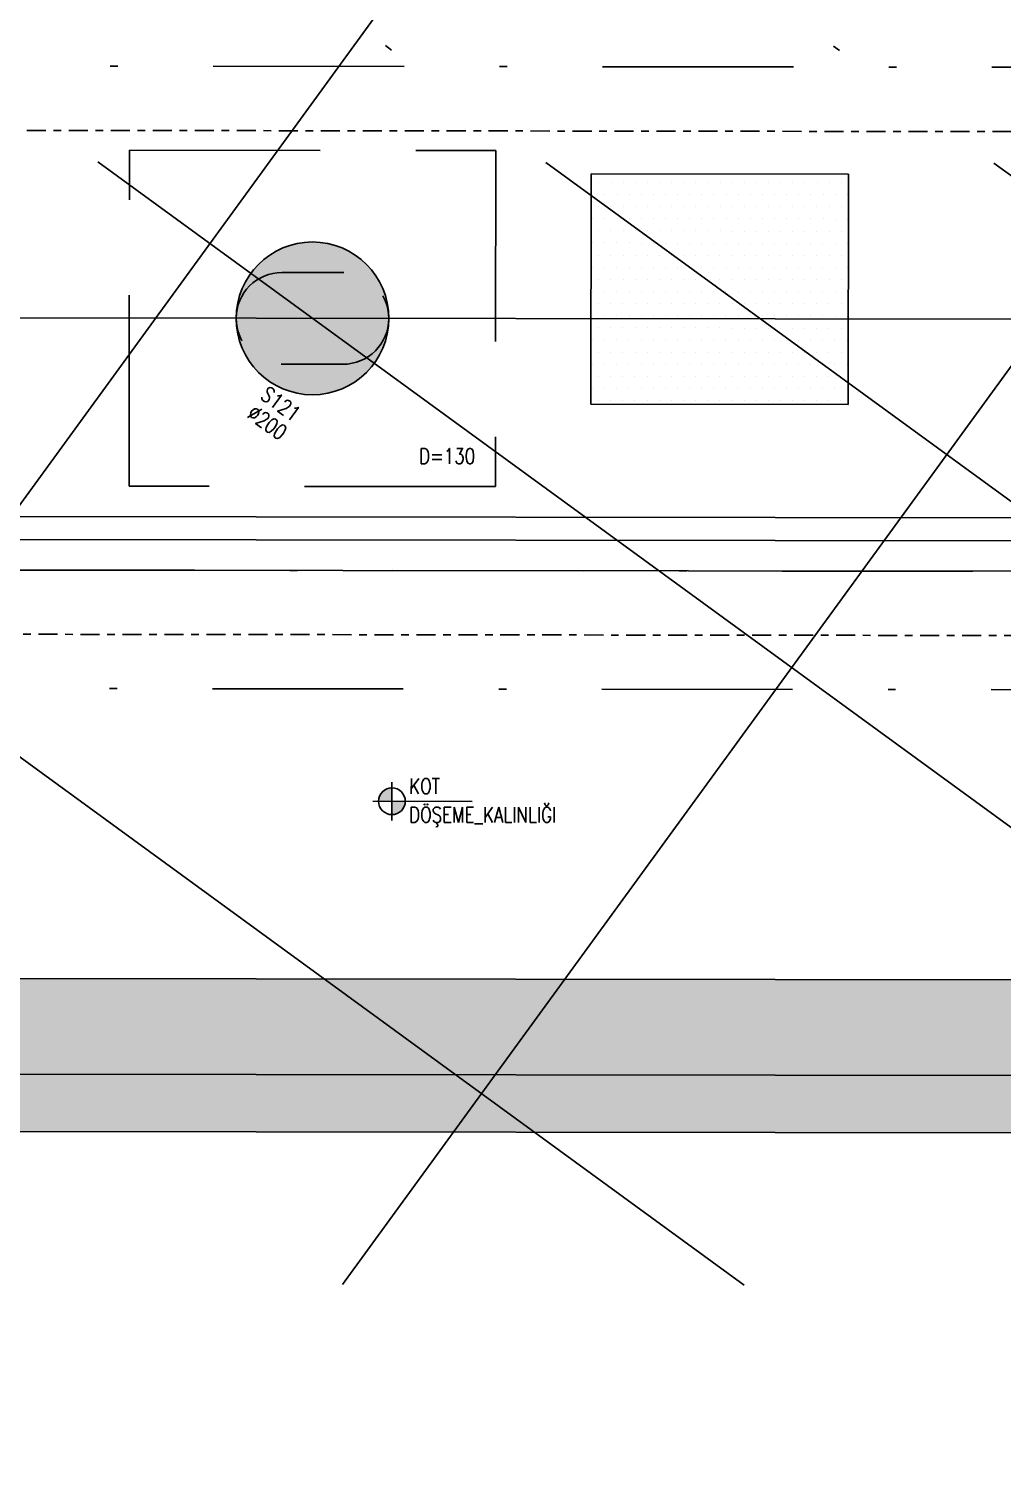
# Model space of a CAD drawing. Header units: millimetres. Extents: x 400382 to 401267, y 4543945 to 4544126.
# Drawn here: x 400745.24 to 400757.99, y 4544003.45 to 4544022.35 of the extents above; entities that cross this region are included whole.
import ezdxf

# ---------------------------------------------------------------- set-up
doc = ezdxf.new("R2010")
doc.units = ezdxf.units.MM
for name, pattern in [('AKS', [3, 2.5, -0.25, 0, -0.25]), ('CENTER', [2, 1.25, -0.25, 0.25, -0.25]), ('DASHDOT2', [0.5, 0.25, -0.125, 0, -0.125]), ('HIDDEN', [0.375, 0.25, -0.125])]:
    doc.linetypes.add(name, pattern=pattern)
for name, color, linetype in [('aks prota', 2, 'AKS'), ('kiriş prota', 6, 'Continuous'), ('kolon prota', 1, 'Continuous'), ('kolon tarama prota', 252, 'Continuous'), ('lkolon prota', 4, 'Continuous'), ('perde prota', 1, 'Continuous'), ('PRT-AL-TUNEL_EKSENI', 14, 'DASHDOT2'), ('skesit prota', 7, 'Continuous'), ('st-s_level (kot)', 6, 'Continuous'), ('st-s_levelmark (kot işareti)', 4, 'Continuous'), ('temel prota', 6, 'Continuous'), ('tkolon prota', 6, 'Continuous')]:
    doc.layers.add(name, color=color, linetype=linetype)
doc.styles.add('OLCU', font='romanstw.shx')
doc.styles.add('tkolon', font='romanstw.shx')

msp = doc.modelspace()

# ---------------------------------------------------------------- hatches: boundary and pattern name
at = {"layer": 'kolon tarama prota'}
h = msp.add_hatch(color=256, dxfattribs=at)
h.dxf.hatch_style = 1
h.paths.add_polyline_path([(400803.72632, 4544009.33707), (400715.93468, 4544073.28909), (400690.79298, 4544038.77523), (400692.00541, 4544037.89203), (400705.8401, 4544027.81608), (400705.82967, 4544017.50939), (400720.00495, 4544017.49169), (400733.14296, 4544007.9252), (400805.78903, 4544007.83448)])
h.paths.add_polyline_path([(400733.45489, 4544009.92483), (400720.72959, 4544019.1908), (400707.52936, 4544019.20728), (400707.54135, 4544028.80376), (400693.46935, 4544039.05249), (400716.49142, 4544070.65657), (400799.97638, 4544009.84175)], flags=16)
h.paths.add_polyline_path([(400750.0006, 4544017.95423), (400750.00216, 4544019.20424), (400747.90215, 4544019.20686), (400747.90058, 4544017.95685), (400746.43136, 4544017.95869), (400746.4411, 4544025.75874), (400750.64986, 4544025.75349), (400750.6483, 4544024.50348), (400752.74831, 4544024.50085), (400752.74935, 4544025.75086), (400762.30539, 4544025.73893), (400762.30436, 4544024.48873), (400764.03966, 4544024.48656), (400764.03148, 4544017.93671), (400761.73966, 4544017.93957), (400761.74122, 4544019.18958), (400759.64121, 4544019.1922), (400759.63964, 4544017.94219)], flags=0)
h.paths.add_polyline_path([(400750.30098, 4544018.25386), (400750.30254, 4544019.50387), (400747.60252, 4544019.50724), (400747.60096, 4544018.25723), (400746.73174, 4544018.25832), (400746.74073, 4544025.45836), (400750.34948, 4544025.45386), (400750.34792, 4544024.20385), (400753.04794, 4544024.20048), (400753.0495, 4544025.45049), (400762.00554, 4544025.4393), (400762.00398, 4544024.1891), (400763.73928, 4544024.18693), (400763.73185, 4544018.23709), (400762.04004, 4544018.2392), (400762.0416, 4544019.48921), (400759.34158, 4544019.49258), (400759.34002, 4544018.24257)], flags=0)
h.paths.add_polyline_path([(400728.48066, 4544057.22162), (400728.23818, 4544057.39825), (400729.41578, 4544059.01483), (400729.65826, 4544058.83819)], flags=0)
h = msp.add_hatch(color=256, dxfattribs=at)
h.dxf.hatch_style = 1
edge = h.paths.add_edge_path()
edge.add_arc((400748.9512, 4544018.55555), 1.00001, -0.071553, 359.928447)
at = {"layer": 'st-s_levelmark (kot işareti)'}
h = msp.add_hatch(color=256, dxfattribs=at)
h.paths.add_polyline_path([(400749.99236, 4544012.40853, 0.41421356), (400749.81714, 4544012.23375), (400749.99214, 4544012.23353)])
h.paths.add_polyline_path([(400750.16714, 4544012.23331), (400749.99214, 4544012.23353), (400749.99193, 4544012.05853, 0.41421356)])

# ---------------------------------------------------------------- linework, layer by layer
at = {"layer": 'aks prota', "ltscale": 10}
for p, q in [((400778.08581, 4544005.86906), (400702.65004, 4544060.82042)), ((400772.21628, 4544005.87639), (400700.61869, 4544058.03182)), ((400766.34675, 4544005.88372), (400698.58733, 4544055.24323)), ((400754.60769, 4544005.89838), (400694.52461, 4544049.66604)), ((400735.88985, 4544003.44982), (400763.38679, 4544041.19689)), ((400749.3451, 4544005.90495), (400771.00895, 4544035.64451)), ((400824.14171, 4544018.46165), (400660.94774, 4544018.66545)), ((400824.12934, 4544008.56158), (400660.93537, 4544008.76538))]:
    msp.add_line(p, q, dxfattribs=at)
at = {"layer": 'kiriş prota'}
msp.add_line((400665.99264, 4544015.35912), (400817.49366, 4544015.16992), dxfattribs=at)
at = {"layer": 'kolon prota', "color": 5, "linetype": 'HIDDEN', "ltscale": 5}
for p, q in [((400749.35195, 4544019.15505), (400748.55195, 4544019.15605)), ((400748.55045, 4544017.95604), (400749.35045, 4544017.95504))]:
    msp.add_line(p, q, dxfattribs=at)
at = {"layer": 'kolon prota', "color": 1}
msp.add_circle((400748.9512, 4544018.55555), 1.00001, dxfattribs=at)
at = {"layer": 'kolon prota', "color": 5, "linetype": 'HIDDEN', "ltscale": 5}
for centre, start, end in [((400748.5512, 4544018.55605), 89.928447, 269.928447), ((400749.3512, 4544018.55505), 269.928447, 89.928447)]:
    msp.add_arc(centre, 0.6, start, end, dxfattribs=at)
at = {"layer": 'kolon tarama prota', "color": 2, "linetype": 'Continuous'}
for p, q in [((400752.62407, 4544020.17803), (400752.62407, 4544020.17803)), ((400752.70364, 4544020.33668), (400752.70364, 4544020.33668)), ((400752.78282, 4544020.17783), (400752.78282, 4544020.17783)), ((400752.8624, 4544020.33648), (400752.8624, 4544020.33648)), ((400752.94157, 4544020.17763), (400752.94157, 4544020.17763)), ((400753.02115, 4544020.33628), (400753.02115, 4544020.33628)), ((400753.10032, 4544020.17743), (400753.10032, 4544020.17743)), ((400753.1799, 4544020.33608), (400753.1799, 4544020.33608)), ((400753.25907, 4544020.17723), (400753.25907, 4544020.17723)), ((400753.33865, 4544020.33589), (400753.33865, 4544020.33589)), ((400753.41783, 4544020.17703), (400753.41783, 4544020.17703)), ((400753.4974, 4544020.33569), (400753.4974, 4544020.33569)), ((400753.57658, 4544020.17684), (400753.57658, 4544020.17684)), ((400753.65615, 4544020.33549), (400753.65615, 4544020.33549)), ((400753.73533, 4544020.17664), (400753.73533, 4544020.17664)), ((400753.8149, 4544020.33529), (400753.8149, 4544020.33529)), ((400753.89408, 4544020.17644), (400753.89408, 4544020.17644)), ((400753.97365, 4544020.33509), (400753.97365, 4544020.33509)), ((400754.05283, 4544020.17624), (400754.05283, 4544020.17624)), ((400754.1324, 4544020.33489), (400754.1324, 4544020.33489)), ((400754.21158, 4544020.17604), (400754.21158, 4544020.17604)), ((400754.29116, 4544020.3347), (400754.29116, 4544020.3347)), ((400754.37033, 4544020.17585), (400754.37033, 4544020.17585)), ((400754.44991, 4544020.3345), (400754.44991, 4544020.3345)), ((400754.52908, 4544020.17565), (400754.52908, 4544020.17565)), ((400754.60866, 4544020.3343), (400754.60866, 4544020.3343)), ((400754.68783, 4544020.17545), (400754.68783, 4544020.17545)), ((400754.76741, 4544020.3341), (400754.76741, 4544020.3341)), ((400754.84659, 4544020.17525), (400754.84659, 4544020.17525)), ((400754.92616, 4544020.3339), (400754.92616, 4544020.3339)), ((400755.00534, 4544020.17505), (400755.00534, 4544020.17505)), ((400755.08491, 4544020.3337), (400755.08491, 4544020.3337)), ((400755.16409, 4544020.17485), (400755.16409, 4544020.17485)), ((400755.24366, 4544020.33351), (400755.24366, 4544020.33351)), ((400755.32284, 4544020.17466), (400755.32284, 4544020.17466)), ((400755.40241, 4544020.33331), (400755.40241, 4544020.33331)), ((400755.48159, 4544020.17446), (400755.48159, 4544020.17446)), ((400755.56116, 4544020.33311), (400755.56116, 4544020.33311)), ((400755.64034, 4544020.17426), (400755.64034, 4544020.17426)), ((400755.71991, 4544020.33291), (400755.71991, 4544020.33291)), ((400755.79909, 4544020.17406), (400755.79909, 4544020.17406)), ((400755.87867, 4544020.33271), (400755.87867, 4544020.33271)), ((400755.95784, 4544020.17386), (400755.95784, 4544020.17386)), ((400752.70325, 4544020.01918), (400752.70325, 4544020.01918)), ((400752.862, 4544020.01898), (400752.862, 4544020.01898)), ((400753.02075, 4544020.01878), (400753.02075, 4544020.01878)), ((400753.1795, 4544020.01858), (400753.1795, 4544020.01858)), ((400753.33825, 4544020.01838), (400753.33825, 4544020.01838)), ((400753.497, 4544020.01818), (400753.497, 4544020.01818)), ((400753.65575, 4544020.01799), (400753.65575, 4544020.01799)), ((400753.81451, 4544020.01779), (400753.81451, 4544020.01779)), ((400753.97326, 4544020.01759), (400753.97326, 4544020.01759)), ((400754.13201, 4544020.01739), (400754.13201, 4544020.01739)), ((400754.29076, 4544020.01719), (400754.29076, 4544020.01719)), ((400754.44951, 4544020.017), (400754.44951, 4544020.017)), ((400754.60826, 4544020.0168), (400754.60826, 4544020.0168)), ((400754.76701, 4544020.0166), (400754.76701, 4544020.0166)), ((400754.92576, 4544020.0164), (400754.92576, 4544020.0164)), ((400755.08451, 4544020.0162), (400755.08451, 4544020.0162)), ((400755.24327, 4544020.016), (400755.24327, 4544020.016)), ((400755.40202, 4544020.01581), (400755.40202, 4544020.01581)), ((400755.56077, 4544020.01561), (400755.56077, 4544020.01561)), ((400755.71952, 4544020.01541), (400755.71952, 4544020.01541)), ((400755.87827, 4544020.01521), (400755.87827, 4544020.01521)), ((400752.62367, 4544019.86052), (400752.62367, 4544019.86052)), ((400752.78243, 4544019.86033), (400752.78243, 4544019.86033)), ((400752.94118, 4544019.86013), (400752.94118, 4544019.86013)), ((400753.09993, 4544019.85993), (400753.09993, 4544019.85993)), ((400753.25868, 4544019.85973), (400753.25868, 4544019.85973)), ((400753.41743, 4544019.85953), (400753.41743, 4544019.85953)), ((400753.57618, 4544019.85933), (400753.57618, 4544019.85933)), ((400753.73493, 4544019.85914), (400753.73493, 4544019.85914)), ((400753.89368, 4544019.85894), (400753.89368, 4544019.85894)), ((400754.05243, 4544019.85874), (400754.05243, 4544019.85874)), ((400754.21118, 4544019.85854), (400754.21118, 4544019.85854)), ((400754.36994, 4544019.85834), (400754.36994, 4544019.85834)), ((400754.52869, 4544019.85814), (400754.52869, 4544019.85814)), ((400754.68744, 4544019.85795), (400754.68744, 4544019.85795)), ((400754.84619, 4544019.85775), (400754.84619, 4544019.85775)), ((400755.00494, 4544019.85755), (400755.00494, 4544019.85755)), ((400755.16369, 4544019.85735), (400755.16369, 4544019.85735)), ((400755.32244, 4544019.85715), (400755.32244, 4544019.85715)), ((400755.48119, 4544019.85696), (400755.48119, 4544019.85696)), ((400755.63994, 4544019.85676), (400755.63994, 4544019.85676)), ((400755.7987, 4544019.85656), (400755.7987, 4544019.85656)), ((400755.95745, 4544019.85636), (400755.95745, 4544019.85636)), ((400752.70285, 4544019.70167), (400752.70285, 4544019.70167)), ((400752.8616, 4544019.70148), (400752.8616, 4544019.70148)), ((400753.02035, 4544019.70128), (400753.02035, 4544019.70128)), ((400753.1791, 4544019.70108), (400753.1791, 4544019.70108)), ((400753.33786, 4544019.70088), (400753.33786, 4544019.70088)), ((400753.49661, 4544019.70068), (400753.49661, 4544019.70068)), ((400753.65536, 4544019.70048), (400753.65536, 4544019.70048)), ((400753.81411, 4544019.70029), (400753.81411, 4544019.70029)), ((400753.97286, 4544019.70009), (400753.97286, 4544019.70009)), ((400754.13161, 4544019.69989), (400754.13161, 4544019.69989)), ((400754.29036, 4544019.69969), (400754.29036, 4544019.69969)), ((400754.44911, 4544019.69949), (400754.44911, 4544019.69949)), ((400754.60786, 4544019.69929), (400754.60786, 4544019.69929)), ((400754.76662, 4544019.6991), (400754.76662, 4544019.6991)), ((400754.92537, 4544019.6989), (400754.92537, 4544019.6989)), ((400755.08412, 4544019.6987), (400755.08412, 4544019.6987)), ((400755.24287, 4544019.6985), (400755.24287, 4544019.6985)), ((400755.40162, 4544019.6983), (400755.40162, 4544019.6983)), ((400755.56037, 4544019.69811), (400755.56037, 4544019.69811)), ((400755.71912, 4544019.69791), (400755.71912, 4544019.69791)), ((400755.87787, 4544019.69771), (400755.87787, 4544019.69771)), ((400752.62328, 4544019.54302), (400752.62328, 4544019.54302)), ((400752.78203, 4544019.54282), (400752.78203, 4544019.54282)), ((400752.94078, 4544019.54263), (400752.94078, 4544019.54263)), ((400753.09953, 4544019.54243), (400753.09953, 4544019.54243)), ((400753.25828, 4544019.54223), (400753.25828, 4544019.54223)), ((400753.41703, 4544019.54203), (400753.41703, 4544019.54203)), ((400753.57578, 4544019.54183), (400753.57578, 4544019.54183)), ((400753.73454, 4544019.54163), (400753.73454, 4544019.54163)), ((400753.89329, 4544019.54144), (400753.89329, 4544019.54144)), ((400754.05204, 4544019.54124), (400754.05204, 4544019.54124)), ((400754.21079, 4544019.54104), (400754.21079, 4544019.54104)), ((400754.36954, 4544019.54084), (400754.36954, 4544019.54084)), ((400754.52829, 4544019.54064), (400754.52829, 4544019.54064)), ((400754.68704, 4544019.54044), (400754.68704, 4544019.54044)), ((400754.84579, 4544019.54025), (400754.84579, 4544019.54025)), ((400755.00454, 4544019.54005), (400755.00454, 4544019.54005)), ((400755.16329, 4544019.53985), (400755.16329, 4544019.53985)), ((400755.32205, 4544019.53965), (400755.32205, 4544019.53965)), ((400755.4808, 4544019.53945), (400755.4808, 4544019.53945)), ((400755.63955, 4544019.53926), (400755.63955, 4544019.53926)), ((400755.7983, 4544019.53906), (400755.7983, 4544019.53906)), ((400755.95705, 4544019.53886), (400755.95705, 4544019.53886)), ((400752.62288, 4544019.22552), (400752.62288, 4544019.22552)), ((400752.70245, 4544019.38417), (400752.70245, 4544019.38417)), ((400752.78163, 4544019.22532), (400752.78163, 4544019.22532)), ((400752.86121, 4544019.38397), (400752.86121, 4544019.38397)), ((400752.94038, 4544019.22512), (400752.94038, 4544019.22512)), ((400753.01996, 4544019.38378), (400753.01996, 4544019.38378)), ((400753.09913, 4544019.22492), (400753.09913, 4544019.22492)), ((400753.17871, 4544019.38358), (400753.17871, 4544019.38358)), ((400753.25789, 4544019.22473), (400753.25789, 4544019.22473)), ((400753.33746, 4544019.38338), (400753.33746, 4544019.38338)), ((400753.41664, 4544019.22453), (400753.41664, 4544019.22453)), ((400753.49621, 4544019.38318), (400753.49621, 4544019.38318)), ((400753.57539, 4544019.22433), (400753.57539, 4544019.22433)), ((400753.65496, 4544019.38298), (400753.65496, 4544019.38298)), ((400753.73414, 4544019.22413), (400753.73414, 4544019.22413)), ((400753.81371, 4544019.38278), (400753.81371, 4544019.38278)), ((400753.89289, 4544019.22393), (400753.89289, 4544019.22393)), ((400753.97246, 4544019.38259), (400753.97246, 4544019.38259)), ((400754.05164, 4544019.22374), (400754.05164, 4544019.22374)), ((400754.13121, 4544019.38239), (400754.13121, 4544019.38239)), ((400754.21039, 4544019.22354), (400754.21039, 4544019.22354)), ((400754.28997, 4544019.38219), (400754.28997, 4544019.38219)), ((400754.36914, 4544019.22334), (400754.36914, 4544019.22334)), ((400754.44872, 4544019.38199), (400754.44872, 4544019.38199)), ((400754.52789, 4544019.22314), (400754.52789, 4544019.22314)), ((400754.60747, 4544019.38179), (400754.60747, 4544019.38179)), ((400754.68665, 4544019.22294), (400754.68665, 4544019.22294)), ((400754.76622, 4544019.38159), (400754.76622, 4544019.38159)), ((400754.8454, 4544019.22274), (400754.8454, 4544019.22274)), ((400754.92497, 4544019.3814), (400754.92497, 4544019.3814)), ((400755.00415, 4544019.22255), (400755.00415, 4544019.22255)), ((400755.08372, 4544019.3812), (400755.08372, 4544019.3812)), ((400755.1629, 4544019.22235), (400755.1629, 4544019.22235)), ((400755.24247, 4544019.381), (400755.24247, 4544019.381)), ((400755.32165, 4544019.22215), (400755.32165, 4544019.22215)), ((400755.40122, 4544019.3808), (400755.40122, 4544019.3808)), ((400755.4804, 4544019.22195), (400755.4804, 4544019.22195)), ((400755.55997, 4544019.3806), (400755.55997, 4544019.3806)), ((400755.63915, 4544019.22175), (400755.63915, 4544019.22175)), ((400755.71873, 4544019.3804), (400755.71873, 4544019.3804)), ((400755.7979, 4544019.22155), (400755.7979, 4544019.22155)), ((400755.87748, 4544019.38021), (400755.87748, 4544019.38021)), ((400755.95665, 4544019.22136), (400755.95665, 4544019.22136)), ((400752.70206, 4544019.06667), (400752.70206, 4544019.06667)), ((400752.86081, 4544019.06647), (400752.86081, 4544019.06647)), ((400753.01956, 4544019.06627), (400753.01956, 4544019.06627)), ((400753.17831, 4544019.06607), (400753.17831, 4544019.06607)), ((400753.33706, 4544019.06588), (400753.33706, 4544019.06588)), ((400753.49581, 4544019.06568), (400753.49581, 4544019.06568)), ((400753.65456, 4544019.06548), (400753.65456, 4544019.06548)), ((400753.81332, 4544019.06528), (400753.81332, 4544019.06528)), ((400753.97207, 4544019.06508), (400753.97207, 4544019.06508)), ((400754.13082, 4544019.06489), (400754.13082, 4544019.06489)), ((400754.28957, 4544019.06469), (400754.28957, 4544019.06469)), ((400754.44832, 4544019.06449), (400754.44832, 4544019.06449)), ((400754.60707, 4544019.06429), (400754.60707, 4544019.06429)), ((400754.76582, 4544019.06409), (400754.76582, 4544019.06409)), ((400754.92457, 4544019.06389), (400754.92457, 4544019.06389)), ((400755.08332, 4544019.0637), (400755.08332, 4544019.0637)), ((400755.24208, 4544019.0635), (400755.24208, 4544019.0635)), ((400755.40083, 4544019.0633), (400755.40083, 4544019.0633)), ((400755.55958, 4544019.0631), (400755.55958, 4544019.0631)), ((400755.71833, 4544019.0629), (400755.71833, 4544019.0629)), ((400755.87708, 4544019.0627), (400755.87708, 4544019.0627)), ((400752.62248, 4544018.90802), (400752.62248, 4544018.90802)), ((400752.78124, 4544018.90782), (400752.78124, 4544018.90782)), ((400752.93999, 4544018.90762), (400752.93999, 4544018.90762)), ((400753.09874, 4544018.90742), (400753.09874, 4544018.90742)), ((400753.25749, 4544018.90722), (400753.25749, 4544018.90722)), ((400753.41624, 4544018.90703), (400753.41624, 4544018.90703)), ((400753.57499, 4544018.90683), (400753.57499, 4544018.90683)), ((400753.73374, 4544018.90663), (400753.73374, 4544018.90663)), ((400753.89249, 4544018.90643), (400753.89249, 4544018.90643)), ((400754.05124, 4544018.90623), (400754.05124, 4544018.90623)), ((400754.21, 4544018.90604), (400754.21, 4544018.90604)), ((400754.36875, 4544018.90584), (400754.36875, 4544018.90584)), ((400754.5275, 4544018.90564), (400754.5275, 4544018.90564)), ((400754.68625, 4544018.90544), (400754.68625, 4544018.90544)), ((400754.845, 4544018.90524), (400754.845, 4544018.90524)), ((400755.00375, 4544018.90504), (400755.00375, 4544018.90504)), ((400755.1625, 4544018.90485), (400755.1625, 4544018.90485)), ((400755.32125, 4544018.90465), (400755.32125, 4544018.90465)), ((400755.48, 4544018.90445), (400755.48, 4544018.90445)), ((400755.63875, 4544018.90425), (400755.63875, 4544018.90425)), ((400755.79751, 4544018.90405), (400755.79751, 4544018.90405)), ((400755.95626, 4544018.90385), (400755.95626, 4544018.90385)), ((400752.70166, 4544018.74917), (400752.70166, 4544018.74917)), ((400752.86041, 4544018.74897), (400752.86041, 4544018.74897)), ((400753.01916, 4544018.74877), (400753.01916, 4544018.74877)), ((400753.17792, 4544018.74857), (400753.17792, 4544018.74857)), ((400753.33667, 4544018.74837), (400753.33667, 4544018.74837)), ((400753.49542, 4544018.74818), (400753.49542, 4544018.74818)), ((400753.65417, 4544018.74798), (400753.65417, 4544018.74798)), ((400753.81292, 4544018.74778), (400753.81292, 4544018.74778)), ((400753.97167, 4544018.74758), (400753.97167, 4544018.74758)), ((400754.13042, 4544018.74738), (400754.13042, 4544018.74738)), ((400754.28917, 4544018.74718), (400754.28917, 4544018.74718)), ((400754.44792, 4544018.74699), (400754.44792, 4544018.74699)), ((400754.60667, 4544018.74679), (400754.60667, 4544018.74679)), ((400754.76543, 4544018.74659), (400754.76543, 4544018.74659)), ((400754.92418, 4544018.74639), (400754.92418, 4544018.74639)), ((400755.08293, 4544018.74619), (400755.08293, 4544018.74619)), ((400755.24168, 4544018.746), (400755.24168, 4544018.746)), ((400755.40043, 4544018.7458), (400755.40043, 4544018.7458)), ((400755.55918, 4544018.7456), (400755.55918, 4544018.7456)), ((400755.71793, 4544018.7454), (400755.71793, 4544018.7454)), ((400755.87668, 4544018.7452), (400755.87668, 4544018.7452)), ((400752.62209, 4544018.59052), (400752.62209, 4544018.59052)), ((400752.78084, 4544018.59032), (400752.78084, 4544018.59032)), ((400752.93959, 4544018.59012), (400752.93959, 4544018.59012)), ((400753.09834, 4544018.58992), (400753.09834, 4544018.58992)), ((400753.25709, 4544018.58972), (400753.25709, 4544018.58972)), ((400753.41584, 4544018.58952), (400753.41584, 4544018.58952)), ((400753.57459, 4544018.58933), (400753.57459, 4544018.58933)), ((400753.73335, 4544018.58913), (400753.73335, 4544018.58913)), ((400753.8921, 4544018.58893), (400753.8921, 4544018.58893)), ((400754.05085, 4544018.58873), (400754.05085, 4544018.58873)), ((400754.2096, 4544018.58853), (400754.2096, 4544018.58853)), ((400754.36835, 4544018.58833), (400754.36835, 4544018.58833)), ((400754.5271, 4544018.58814), (400754.5271, 4544018.58814)), ((400754.68585, 4544018.58794), (400754.68585, 4544018.58794)), ((400754.8446, 4544018.58774), (400754.8446, 4544018.58774)), ((400755.00335, 4544018.58754), (400755.00335, 4544018.58754)), ((400755.16211, 4544018.58734), (400755.16211, 4544018.58734)), ((400755.32086, 4544018.58715), (400755.32086, 4544018.58715)), ((400755.47961, 4544018.58695), (400755.47961, 4544018.58695)), ((400755.63836, 4544018.58675), (400755.63836, 4544018.58675)), ((400755.79711, 4544018.58655), (400755.79711, 4544018.58655)), ((400755.95586, 4544018.58635), (400755.95586, 4544018.58635)), ((400752.62169, 4544018.27301), (400752.62169, 4544018.27301)), ((400752.70127, 4544018.43167), (400752.70127, 4544018.43167)), ((400752.78044, 4544018.27282), (400752.78044, 4544018.27282)), ((400752.86002, 4544018.43147), (400752.86002, 4544018.43147)), ((400752.93919, 4544018.27262), (400752.93919, 4544018.27262)), ((400753.01877, 4544018.43127), (400753.01877, 4544018.43127)), ((400753.09794, 4544018.27242), (400753.09794, 4544018.27242)), ((400753.17752, 4544018.43107), (400753.17752, 4544018.43107)), ((400753.2567, 4544018.27222), (400753.2567, 4544018.27222)), ((400753.33627, 4544018.43087), (400753.33627, 4544018.43087)), ((400753.41545, 4544018.27202), (400753.41545, 4544018.27202)), ((400753.49502, 4544018.43067), (400753.49502, 4544018.43067)), ((400753.5742, 4544018.27182), (400753.5742, 4544018.27182)), ((400753.65377, 4544018.43048), (400753.65377, 4544018.43048)), ((400753.73295, 4544018.27163), (400753.73295, 4544018.27163)), ((400753.81252, 4544018.43028), (400753.81252, 4544018.43028)), ((400753.8917, 4544018.27143), (400753.8917, 4544018.27143)), ((400753.97127, 4544018.43008), (400753.97127, 4544018.43008)), ((400754.05045, 4544018.27123), (400754.05045, 4544018.27123)), ((400754.13003, 4544018.42988), (400754.13003, 4544018.42988)), ((400754.2092, 4544018.27103), (400754.2092, 4544018.27103)), ((400754.28878, 4544018.42968), (400754.28878, 4544018.42968)), ((400754.36795, 4544018.27083), (400754.36795, 4544018.27083)), ((400754.44753, 4544018.42948), (400754.44753, 4544018.42948)), ((400754.5267, 4544018.27063), (400754.5267, 4544018.27063)), ((400754.60628, 4544018.42929), (400754.60628, 4544018.42929)), ((400754.68546, 4544018.27044), (400754.68546, 4544018.27044)), ((400754.76503, 4544018.42909), (400754.76503, 4544018.42909)), ((400754.84421, 4544018.27024), (400754.84421, 4544018.27024)), ((400754.92378, 4544018.42889), (400754.92378, 4544018.42889)), ((400755.00296, 4544018.27004), (400755.00296, 4544018.27004)), ((400755.08253, 4544018.42869), (400755.08253, 4544018.42869)), ((400755.16171, 4544018.26984), (400755.16171, 4544018.26984)), ((400755.24128, 4544018.42849), (400755.24128, 4544018.42849)), ((400755.32046, 4544018.26964), (400755.32046, 4544018.26964)), ((400755.40003, 4544018.42829), (400755.40003, 4544018.42829)), ((400755.47921, 4544018.26944), (400755.47921, 4544018.26944)), ((400755.55878, 4544018.4281), (400755.55878, 4544018.4281)), ((400755.63796, 4544018.26925), (400755.63796, 4544018.26925)), ((400755.71754, 4544018.4279), (400755.71754, 4544018.4279)), ((400755.79671, 4544018.26905), (400755.79671, 4544018.26905)), ((400755.87629, 4544018.4277), (400755.87629, 4544018.4277)), ((400755.95546, 4544018.26885), (400755.95546, 4544018.26885)), ((400752.70087, 4544018.11416), (400752.70087, 4544018.11416)), ((400752.85962, 4544018.11396), (400752.85962, 4544018.11396)), ((400753.01837, 4544018.11377), (400753.01837, 4544018.11377)), ((400753.17712, 4544018.11357), (400753.17712, 4544018.11357)), ((400753.33587, 4544018.11337), (400753.33587, 4544018.11337)), ((400753.49462, 4544018.11317), (400753.49462, 4544018.11317)), ((400753.65338, 4544018.11297), (400753.65338, 4544018.11297)), ((400753.81213, 4544018.11278), (400753.81213, 4544018.11278)), ((400753.97088, 4544018.11258), (400753.97088, 4544018.11258)), ((400754.12963, 4544018.11238), (400754.12963, 4544018.11238)), ((400754.28838, 4544018.11218), (400754.28838, 4544018.11218)), ((400754.44713, 4544018.11198), (400754.44713, 4544018.11198)), ((400754.60588, 4544018.11178), (400754.60588, 4544018.11178)), ((400754.76463, 4544018.11159), (400754.76463, 4544018.11159)), ((400754.92338, 4544018.11139), (400754.92338, 4544018.11139)), ((400755.08213, 4544018.11119), (400755.08213, 4544018.11119)), ((400755.24089, 4544018.11099), (400755.24089, 4544018.11099)), ((400755.39964, 4544018.11079), (400755.39964, 4544018.11079)), ((400755.55839, 4544018.11059), (400755.55839, 4544018.11059)), ((400755.71714, 4544018.1104), (400755.71714, 4544018.1104)), ((400755.87589, 4544018.1102), (400755.87589, 4544018.1102)), ((400752.6213, 4544017.95551), (400752.6213, 4544017.95551)), ((400752.78005, 4544017.95531), (400752.78005, 4544017.95531)), ((400752.9388, 4544017.95511), (400752.9388, 4544017.95511)), ((400753.09755, 4544017.95492), (400753.09755, 4544017.95492)), ((400753.2563, 4544017.95472), (400753.2563, 4544017.95472)), ((400753.41505, 4544017.95452), (400753.41505, 4544017.95452)), ((400753.5738, 4544017.95432), (400753.5738, 4544017.95432)), ((400753.73255, 4544017.95412), (400753.73255, 4544017.95412)), ((400753.8913, 4544017.95393), (400753.8913, 4544017.95393)), ((400754.05005, 4544017.95373), (400754.05005, 4544017.95373)), ((400754.20881, 4544017.95353), (400754.20881, 4544017.95353)), ((400754.36756, 4544017.95333), (400754.36756, 4544017.95333)), ((400754.52631, 4544017.95313), (400754.52631, 4544017.95313)), ((400754.68506, 4544017.95293), (400754.68506, 4544017.95293)), ((400754.84381, 4544017.95274), (400754.84381, 4544017.95274)), ((400755.00256, 4544017.95254), (400755.00256, 4544017.95254)), ((400755.16131, 4544017.95234), (400755.16131, 4544017.95234)), ((400755.32006, 4544017.95214), (400755.32006, 4544017.95214)), ((400755.47881, 4544017.95194), (400755.47881, 4544017.95194)), ((400755.63757, 4544017.95174), (400755.63757, 4544017.95174)), ((400755.79632, 4544017.95155), (400755.79632, 4544017.95155)), ((400755.95507, 4544017.95135), (400755.95507, 4544017.95135)), ((400752.70047, 4544017.79666), (400752.70047, 4544017.79666)), ((400752.85922, 4544017.79646), (400752.85922, 4544017.79646)), ((400753.01797, 4544017.79626), (400753.01797, 4544017.79626)), ((400753.17673, 4544017.79607), (400753.17673, 4544017.79607)), ((400753.33548, 4544017.79587), (400753.33548, 4544017.79587)), ((400753.49423, 4544017.79567), (400753.49423, 4544017.79567)), ((400753.65298, 4544017.79547), (400753.65298, 4544017.79547)), ((400753.81173, 4544017.79527), (400753.81173, 4544017.79527)), ((400753.97048, 4544017.79507), (400753.97048, 4544017.79507)), ((400754.12923, 4544017.79488), (400754.12923, 4544017.79488)), ((400754.28798, 4544017.79468), (400754.28798, 4544017.79468)), ((400754.44673, 4544017.79448), (400754.44673, 4544017.79448)), ((400754.60549, 4544017.79428), (400754.60549, 4544017.79428)), ((400754.76424, 4544017.79408), (400754.76424, 4544017.79408)), ((400754.92299, 4544017.79389), (400754.92299, 4544017.79389)), ((400755.08174, 4544017.79369), (400755.08174, 4544017.79369)), ((400755.24049, 4544017.79349), (400755.24049, 4544017.79349)), ((400755.39924, 4544017.79329), (400755.39924, 4544017.79329)), ((400755.55799, 4544017.79309), (400755.55799, 4544017.79309)), ((400755.71674, 4544017.79289), (400755.71674, 4544017.79289)), ((400755.87549, 4544017.7927), (400755.87549, 4544017.7927)), ((400752.6209, 4544017.63801), (400752.6209, 4544017.63801)), ((400752.77965, 4544017.63781), (400752.77965, 4544017.63781)), ((400752.9384, 4544017.63761), (400752.9384, 4544017.63761)), ((400753.09715, 4544017.63741), (400753.09715, 4544017.63741)), ((400753.2559, 4544017.63722), (400753.2559, 4544017.63722)), ((400753.41465, 4544017.63702), (400753.41465, 4544017.63702)), ((400753.57341, 4544017.63682), (400753.57341, 4544017.63682)), ((400753.73216, 4544017.63662), (400753.73216, 4544017.63662)), ((400753.89091, 4544017.63642), (400753.89091, 4544017.63642)), ((400754.04966, 4544017.63622), (400754.04966, 4544017.63622)), ((400754.20841, 4544017.63603), (400754.20841, 4544017.63603)), ((400754.36716, 4544017.63583), (400754.36716, 4544017.63583)), ((400754.52591, 4544017.63563), (400754.52591, 4544017.63563)), ((400754.68466, 4544017.63543), (400754.68466, 4544017.63543)), ((400754.84341, 4544017.63523), (400754.84341, 4544017.63523)), ((400755.00216, 4544017.63504), (400755.00216, 4544017.63504)), ((400755.16092, 4544017.63484), (400755.16092, 4544017.63484)), ((400755.31967, 4544017.63464), (400755.31967, 4544017.63464)), ((400755.47842, 4544017.63444), (400755.47842, 4544017.63444)), ((400755.63717, 4544017.63424), (400755.63717, 4544017.63424)), ((400755.79592, 4544017.63404), (400755.79592, 4544017.63404)), ((400755.95467, 4544017.63385), (400755.95467, 4544017.63385)), ((400752.70008, 4544017.47916), (400752.70008, 4544017.47916)), ((400752.85883, 4544017.47896), (400752.85883, 4544017.47896)), ((400753.01758, 4544017.47876), (400753.01758, 4544017.47876)), ((400753.17633, 4544017.47856), (400753.17633, 4544017.47856)), ((400753.33508, 4544017.47837), (400753.33508, 4544017.47837)), ((400753.49383, 4544017.47817), (400753.49383, 4544017.47817)), ((400753.65258, 4544017.47797), (400753.65258, 4544017.47797)), ((400753.81133, 4544017.47777), (400753.81133, 4544017.47777)), ((400753.97008, 4544017.47757), (400753.97008, 4544017.47757)), ((400754.12884, 4544017.47737), (400754.12884, 4544017.47737)), ((400754.28759, 4544017.47718), (400754.28759, 4544017.47718)), ((400754.44634, 4544017.47698), (400754.44634, 4544017.47698)), ((400754.60509, 4544017.47678), (400754.60509, 4544017.47678)), ((400754.76384, 4544017.47658), (400754.76384, 4544017.47658)), ((400754.92259, 4544017.47638), (400754.92259, 4544017.47638)), ((400755.08134, 4544017.47619), (400755.08134, 4544017.47619)), ((400755.24009, 4544017.47599), (400755.24009, 4544017.47599)), ((400755.39884, 4544017.47579), (400755.39884, 4544017.47579)), ((400755.5576, 4544017.47559), (400755.5576, 4544017.47559)), ((400755.71635, 4544017.47539), (400755.71635, 4544017.47539)), ((400755.8751, 4544017.47519), (400755.8751, 4544017.47519))]:
    msp.add_line(p, q, dxfattribs=at)
at = {"layer": 'perde prota'}
for p, q in [((400733.45489, 4544009.92483), (400799.97638, 4544009.84175)), ((400805.78903, 4544007.83448), (400733.14296, 4544007.9252))]:
    msp.add_line(p, q, dxfattribs=at)
at = {"layer": 'PRT-AL-TUNEL_EKSENI', "ltscale": 10}
for p, q in [((400660.95186, 4544021.96547), (400824.14583, 4544021.76167)), ((400658.20408, 4544015.36885), (400821.39805, 4544015.16505)), ((400660.94168, 4544013.81542), (400824.13565, 4544013.61161))]:
    msp.add_line(p, q, dxfattribs=at)
at = {"layer": 'skesit prota', "linetype": 'CENTER', "ltscale": 0.2}
for p, q in [((400657.75932, 4544021.1263), (400820.32565, 4544020.92328)), ((400722.26236, 4544014.44816), (400801.22832, 4544014.34954))]:
    msp.add_line(p, q, dxfattribs=at)
at = {"layer": 'st-s_levelmark (kot işareti)'}
for p, q in [((400749.99246, 4544012.48353), (400749.99183, 4544011.98353)), ((400751.04215, 4544012.23222), (400749.74214, 4544012.23384))]:
    msp.add_line(p, q, dxfattribs=at)
msp.add_circle((400749.99214, 4544012.23353), 0.175, dxfattribs=at)
at = {"layer": 'temel prota', "linetype": 'HIDDEN', "ltscale": 10}
for p, q in [((400746.54844, 4544016.35853), (400746.55393, 4544020.75856)), ((400746.55393, 4544020.75856), (400751.35396, 4544020.75256)), ((400751.35396, 4544020.75256), (400751.34847, 4544016.35254)), ((400751.34847, 4544016.35254), (400746.54844, 4544016.35853))]:
    msp.add_line(p, q, dxfattribs=at)
at = {"layer": 'temel prota'}
for p, q in [((400752.60257, 4544020.4482), (400752.5988, 4544017.43156)), ((400755.97318, 4544020.44399), (400752.60257, 4544020.4482)), ((400755.96942, 4544017.42735), (400755.97318, 4544020.44399)), ((400752.5988, 4544017.43156), (400755.96942, 4544017.42735))]:
    msp.add_line(p, q, dxfattribs=at)
at = {"layer": 'temel prota', "color": 5}
for p, q in [((400665.99351, 4544016.05913), (400817.49453, 4544015.86993)), ((400665.99314, 4544015.75912), (400817.49416, 4544015.56992))]:
    msp.add_line(p, q, dxfattribs=at)

# ---------------------------------------------------------------- texts
at = {"layer": 'lkolon prota', "style": 'tkolon', "width": 0.8}
msp.add_text('%%C200', height=0.200002, rotation=323.928447, dxfattribs=at).set_placement((400748.07871, 4544017.27216))
at = {"layer": 'st-s_level (kot)', "color": 6, "style": 'OLCU', "width": 0.8}
for tag, p, rotation in [('D=130', (400750.34951, 4544016.65288), 359.928447), ('KOT', (400750.21897, 4544012.33104), 359.928449), ('DÖŞEME_KALINLIĞI', (400750.2185, 4544011.95694), 359.928449)]:
    msp.add_attdef(tag, p, '', height=0.2, rotation=rotation, dxfattribs=at)
at = {"layer": 'tkolon prota', "style": 'tkolon', "width": 0.8}
msp.add_text('S121', height=0.200002, rotation=323.928447, dxfattribs=at).set_placement((400748.25535, 4544017.51465))

doc.saveas('drawing.dxf')
